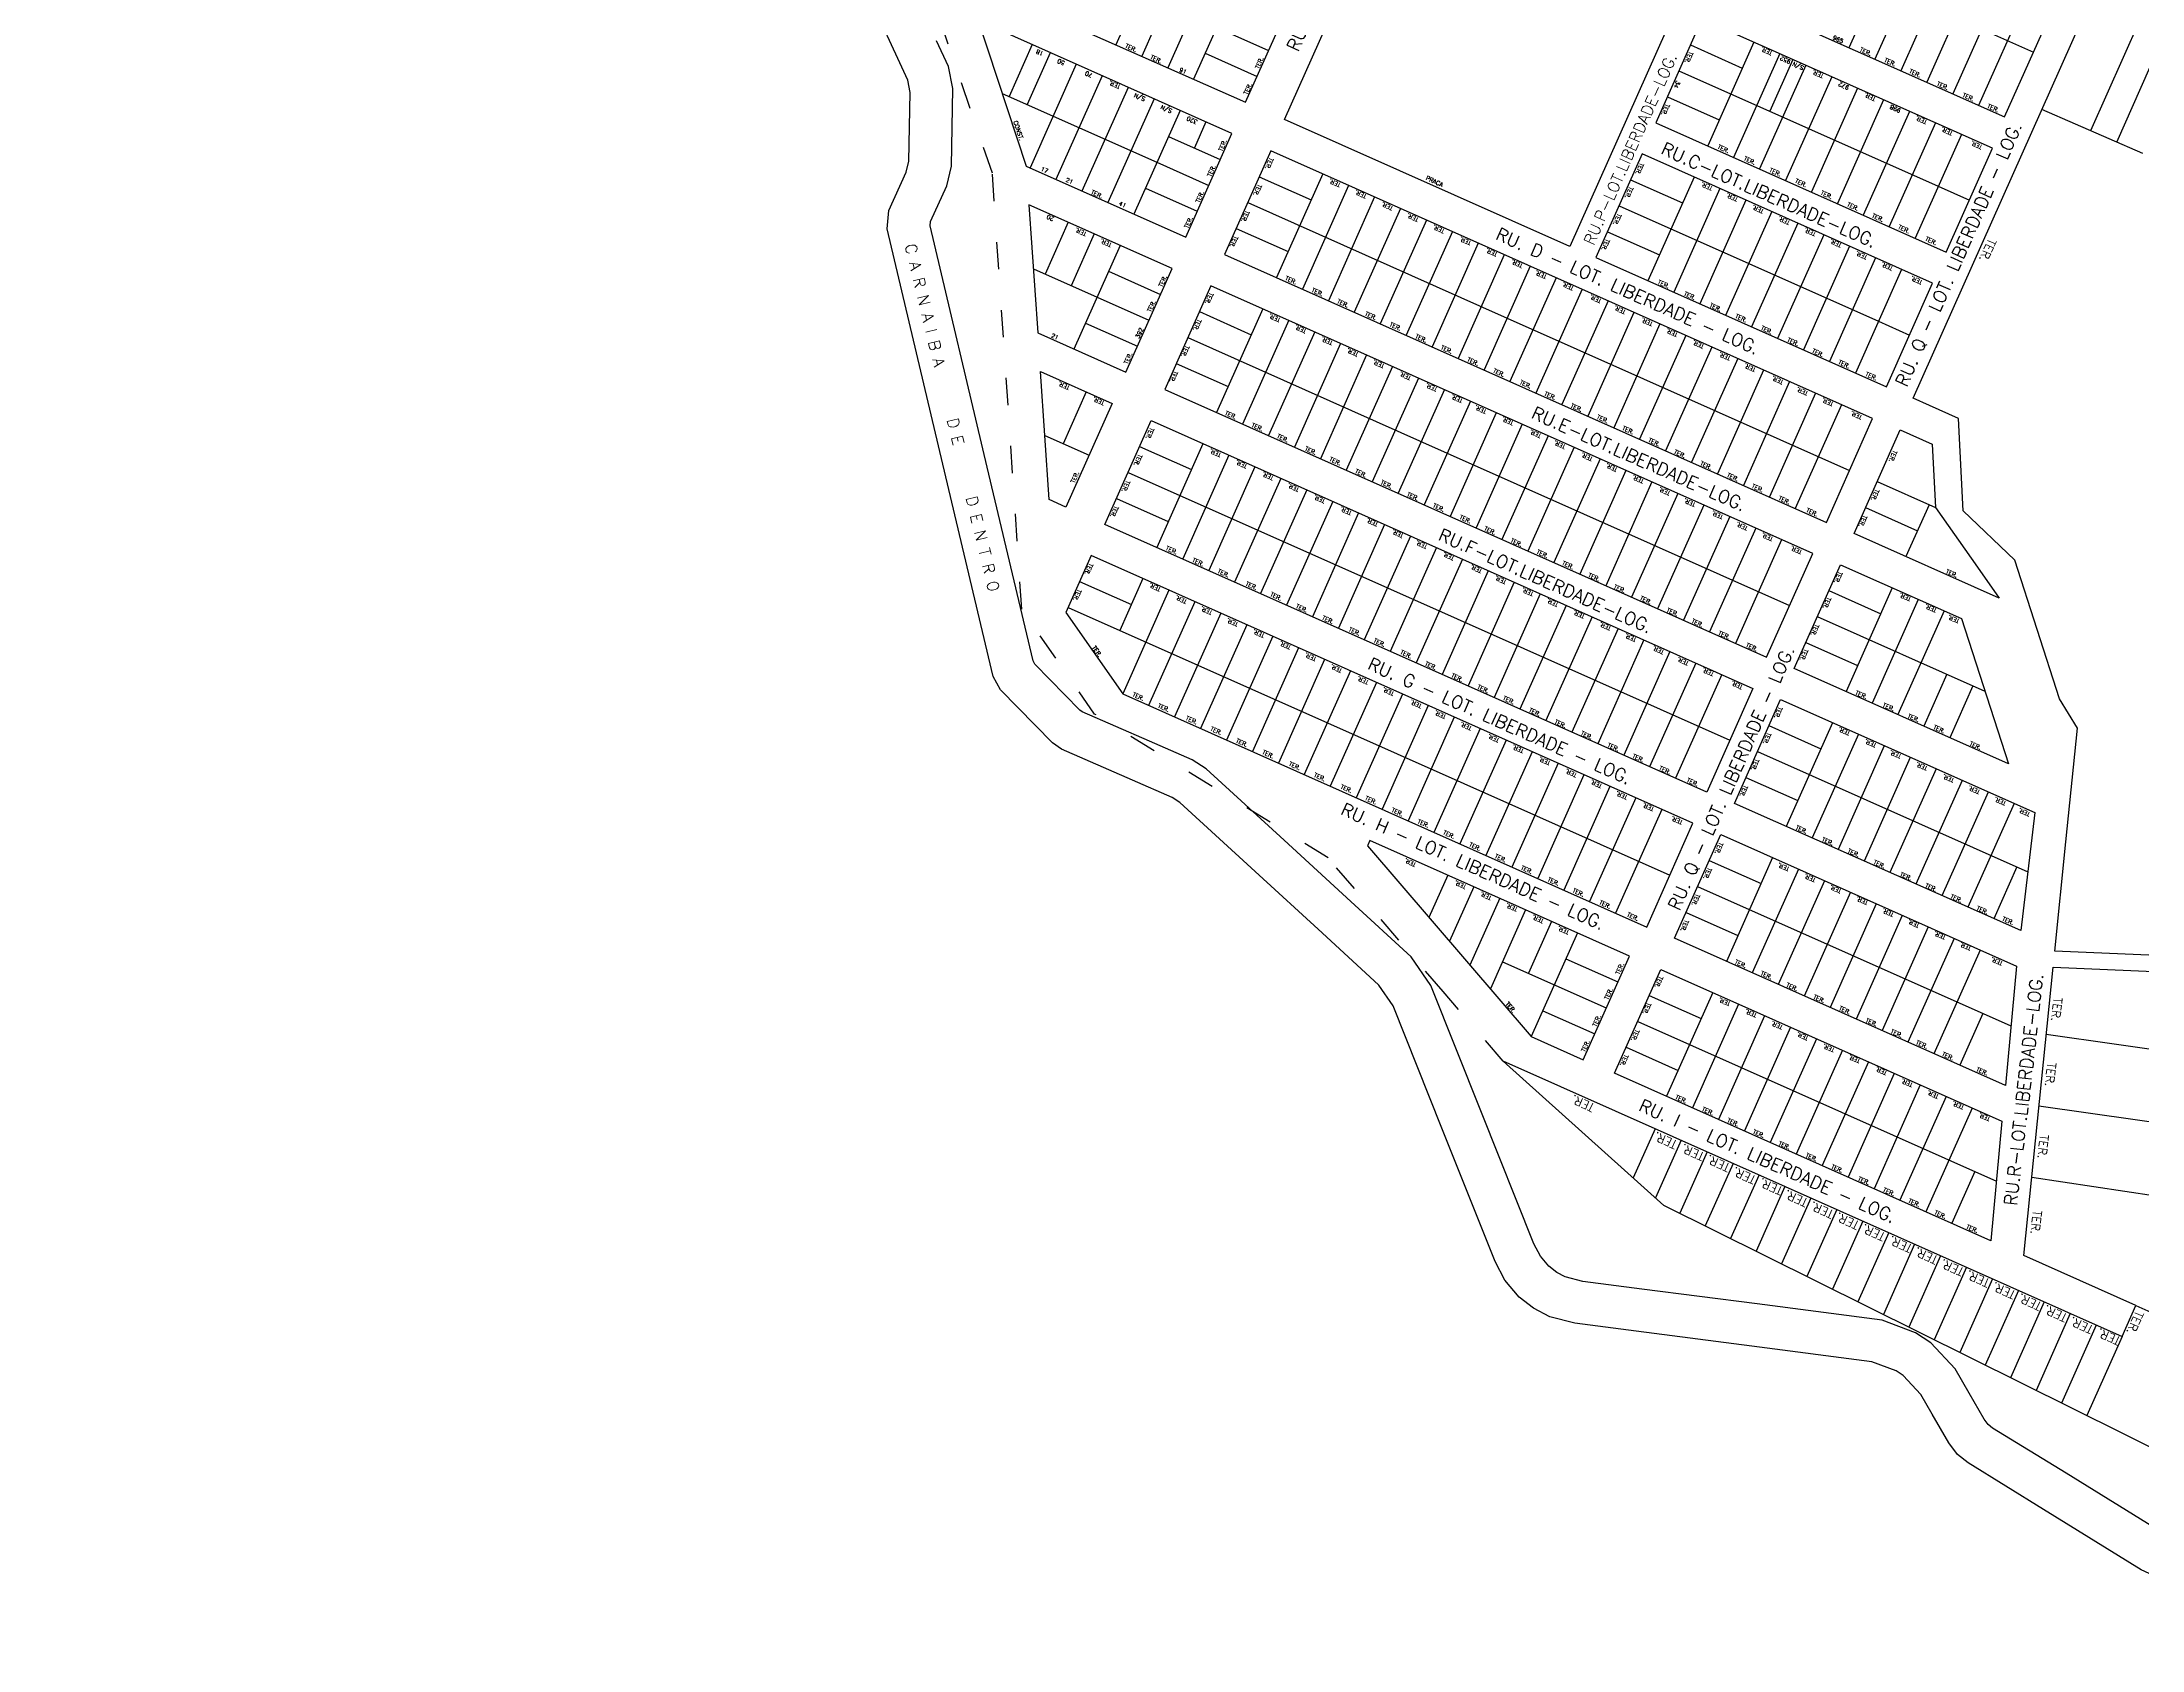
# Model space of a CAD drawing. Extents: x 714896 to 749292, y 8417558 to 8447149.
# Drawn here: x 740977 to 741717, y 8423354 to 8423920 of the extents above; entities that cross this region are included whole.
import ezdxf

# ---------------------------------------------------------------- set-up
doc = ezdxf.new("R2010")
doc.units = 0
doc.header["$MEASUREMENT"] = 0
doc.linetypes.add('ACAD_ISO03W100', pattern=[30, 12, -18])
for name, color, linetype in [('LOTE', 7, 'CONTINUOUS'), ('NUM-PORTA', 7, 'CONTINUOUS'), ('QUADRA', 6, 'CONTINUOUS'), ('REFERENCIA', 7, 'CONTINUOUS'), ('TEXTO', 7, 'CONTINUOUS'), ('TEXTODERUA', 3, 'CONTINUOUS')]:
    doc.layers.add(name, color=color, linetype=linetype)
doc.styles.add('ROMANS', font='ROMANS.SHX', dxfattribs={"height": 1.5})

msp = doc.modelspace()

# ---------------------------------------------------------------- linework, layer by layer
at = {"layer": 'LOTE', "color": 7}
for p, q in [((741467.09, 8424011.01), (741678.57, 8423916.85)), ((741633.93, 8423964.09), (741613.59, 8423918.41)), ((741643.07, 8423960.02), (741622.73, 8423914.35)), ((741371.63, 8423955.98), (741355.36, 8423919.44)), ((741380.77, 8423951.93), (741364.5, 8423915.38)), ((741652.2, 8423955.96), (741631.86, 8423910.28)), ((741661.34, 8423951.89), (741641, 8423906.21)), ((741389.92, 8423947.87), (741373.65, 8423911.33)), ((741399.06, 8423943.82), (741382.79, 8423907.28)), ((741670.47, 8423947.82), (741650.13, 8423902.14)), ((741679.61, 8423943.75), (741659.27, 8423898.08)), ((741390.93, 8423925.57), (741409.2, 8423917.44)), ((741698.72, 8423889.18, 517.5), (741715.99, 8423927.96, 517.5)), ((741707.89, 8423885.18, 517.5), (741725.12, 8423923.89, 517.5)), ((741325.92, 8423919.49), (741317.78, 8423901.22)), ((741332.31, 8423916.65), (741324.18, 8423898.38)), ((741386.87, 8423916.44), (741405.14, 8423908.3)), ((741557.76, 8423919.39), (741576.03, 8423911.25)), ((741580.1, 8423920.39), (741563.83, 8423883.85)), ((741589.24, 8423916.32), (741572.97, 8423879.78)), ((741593.8, 8423914.29), (741585.67, 8423896.02)), ((741341.45, 8423912.58), (741325.18, 8423876.04)), ((741350.58, 8423908.51), (741334.31, 8423871.97)), ((741553.69, 8423910.25), (741645.05, 8423869.58)), ((741598.37, 8423912.25), (741582.1, 8423875.71)), ((741607.51, 8423908.18), (741591.24, 8423871.64)), ((741315.34, 8423902.31), (741369.85, 8423878.04)), ((741359.72, 8423904.44), (741343.45, 8423867.9)), ((741368.85, 8423900.38), (741352.58, 8423863.84)), ((741549.63, 8423901.12), (741567.9, 8423892.98)), ((741616.64, 8423904.12), (741600.37, 8423867.58)), ((741625.78, 8423900.05), (741609.51, 8423863.51)), ((741377.99, 8423896.31), (741361.72, 8423859.77)), ((741387.13, 8423892.24), (741383.06, 8423883.11)), ((741634.91, 8423895.98), (741618.64, 8423859.44)), ((741644.05, 8423891.92), (741627.78, 8423855.37)), ((741717.05, 8423881.19, 517.5), (741681.57, 8423896.67, 517.5)), ((741373.92, 8423887.17), (741392.19, 8423879.04)), ((741653.18, 8423887.85), (741636.91, 8423851.31)), ((741369.85, 8423878.04), (741388.13, 8423869.9)), ((741405.91, 8423872.96), (741424.18, 8423864.82)), ((741428.24, 8423873.96), (741411.97, 8423837.42)), ((741437.38, 8423869.89), (741421.11, 8423833.35)), ((741536.68, 8423871.85), (741554.95, 8423863.72)), ((741559.02, 8423872.85), (741542.75, 8423836.31)), ((741645.05, 8423869.58), (741656.01, 8423864.7)), ((741365.79, 8423868.9), (741384.06, 8423860.77)), ((741401.84, 8423863.82), (741493.19, 8423823.15)), ((741446.51, 8423865.82), (741430.25, 8423829.28)), ((741532.62, 8423862.71), (741623.97, 8423822.04)), ((741568.16, 8423868.78), (741551.89, 8423832.24)), ((741577.29, 8423864.72), (741561.02, 8423828.17)), ((741338.64, 8423856.91), (741330.5, 8423838.64)), ((741397.77, 8423854.69), (741416.04, 8423846.55)), ((741455.65, 8423861.76), (741439.38, 8423825.22)), ((741464.79, 8423857.69), (741448.52, 8423821.15)), ((741586.43, 8423860.65), (741570.16, 8423824.11)), ((741595.56, 8423856.58), (741579.29, 8423820.04)), ((741347.77, 8423852.84), (741339.64, 8423834.57)), ((741356.91, 8423848.77), (741340.64, 8423812.23)), ((741473.92, 8423853.62), (741457.65, 8423817.08)), ((741483.06, 8423849.56), (741466.79, 8423813.01)), ((741528.55, 8423853.58), (741546.82, 8423845.44)), ((741604.7, 8423852.51), (741588.43, 8423815.97)), ((741613.83, 8423848.45), (741597.56, 8423811.91)), ((741326.34, 8423840.49), (741348.78, 8423830.5)), ((741492.19, 8423845.49), (741475.92, 8423808.95)), ((741501.33, 8423841.42), (741485.06, 8423804.88)), ((741622.97, 8423844.38), (741606.7, 8423807.84)), ((741632.1, 8423840.31), (741615.84, 8423803.77)), ((741352.84, 8423839.64), (741371.11, 8423831.5)), ((741510.46, 8423837.35), (741494.19, 8423800.81)), ((741519.6, 8423833.29), (741503.33, 8423796.74)), ((741348.78, 8423830.5), (741367.05, 8423822.37)), ((741384.83, 8423825.42), (741403.1, 8423817.29)), ((741407.16, 8423826.42), (741390.89, 8423789.88)), ((741528.73, 8423829.22), (741512.46, 8423792.68)), ((741537.87, 8423825.15), (741521.6, 8423788.61)), ((741344.71, 8423821.37), (741362.98, 8423813.23)), ((741416.3, 8423822.36), (741400.03, 8423785.81)), ((741425.44, 8423818.29), (741409.17, 8423781.75)), ((741493.19, 8423823.15), (741613.78, 8423769.46)), ((741547, 8423821.08), (741530.74, 8423784.54)), ((741623.97, 8423822.04), (741634.93, 8423817.16)), ((741380.76, 8423816.29), (741472.11, 8423775.61)), ((741434.57, 8423814.22), (741418.3, 8423777.68)), ((741443.71, 8423810.15), (741427.44, 8423773.61)), ((741556.14, 8423817.02), (741539.87, 8423780.47)), ((741565.28, 8423812.95), (741549.01, 8423776.41)), ((741376.69, 8423807.15), (741394.96, 8423799.02)), ((741452.84, 8423806.09), (741436.57, 8423769.54)), ((741574.41, 8423808.88), (741558.14, 8423772.34)), ((741583.55, 8423804.81), (741567.28, 8423768.27)), ((741344.97, 8423797.17), (741336.83, 8423778.9)), ((741461.98, 8423802.02), (741445.71, 8423765.48)), ((741471.11, 8423797.95), (741454.84, 8423761.41)), ((741592.68, 8423800.75), (741576.41, 8423764.21)), ((741601.82, 8423796.68), (741585.55, 8423760.14)), ((741480.25, 8423793.88), (741463.98, 8423757.34)), ((741489.38, 8423789.82), (741473.11, 8423753.28)), ((741610.95, 8423792.61), (741594.68, 8423756.07)), ((741330.41, 8423781.76), (741345.97, 8423774.83)), ((741498.52, 8423785.75), (741482.25, 8423749.21)), ((741507.65, 8423781.68), (741491.38, 8423745.14)), ((741363.75, 8423777.89), (741382.02, 8423769.75)), ((741386.09, 8423778.89), (741369.82, 8423742.35)), ((741395.22, 8423774.82), (741378.95, 8423738.28)), ((741472.11, 8423775.61), (741592.7, 8423721.92)), ((741516.79, 8423777.62), (741500.52, 8423741.07)), ((741525.93, 8423773.55), (741509.66, 8423737.01)), ((741359.68, 8423768.75), (741451.03, 8423728.08)), ((741404.36, 8423770.75), (741388.09, 8423734.21)), ((741413.49, 8423766.69), (741397.22, 8423730.14)), ((741535.06, 8423769.48), (741518.79, 8423732.94)), ((741355.61, 8423759.62), (741373.88, 8423751.48)), ((741422.63, 8423762.62), (741406.36, 8423726.08)), ((741431.76, 8423758.55), (741415.49, 8423722.01)), ((741544.2, 8423765.41), (741527.93, 8423728.87)), ((741553.33, 8423761.35), (741537.06, 8423724.8)), ((741623.52, 8423765.52), (741644.06, 8423756.38)), ((741440.9, 8423754.48), (741424.63, 8423717.94)), ((741562.47, 8423757.28), (741546.2, 8423720.74)), ((741571.6, 8423753.21), (741555.33, 8423716.67)), ((741619.45, 8423756.39), (741637.72, 8423748.25)), ((741641.79, 8423757.39), (741633.66, 8423739.12)), ((741450.03, 8423750.42), (741433.76, 8423713.87)), ((741459.17, 8423746.35), (741442.9, 8423709.81)), ((741580.74, 8423749.14), (741564.47, 8423712.6)), ((741589.87, 8423745.08), (741573.6, 8423708.53)), ((741468.3, 8423742.28), (741452.03, 8423705.74)), ((741477.44, 8423738.21), (741461.17, 8423701.67)), ((741342.61, 8423730.38), (741360.88, 8423722.24)), ((741364.95, 8423731.38), (741356.82, 8423713.11)), ((741486.58, 8423734.15), (741470.31, 8423697.6)), ((741495.71, 8423730.08), (741479.44, 8423693.54)), ((741374.09, 8423727.31), (741357.82, 8423690.77)), ((741383.22, 8423723.24), (741366.95, 8423686.7)), ((741451.03, 8423728.08), (741571.62, 8423674.39)), ((741504.85, 8423726.01), (741488.58, 8423689.47)), ((741513.98, 8423721.94), (741497.71, 8423685.4)), ((741606.51, 8423727.12), (741624.78, 8423718.99)), ((741628.85, 8423728.12), (741612.58, 8423691.58)), ((741637.98, 8423724.05), (741621.71, 8423687.51)), ((741338.55, 8423721.24), (741429.9, 8423680.57)), ((741392.36, 8423719.17), (741376.09, 8423682.63)), ((741401.49, 8423715.11), (741385.22, 8423678.56)), ((741523.12, 8423717.88), (741506.85, 8423681.34)), ((741602.44, 8423717.99), (741661.47, 8423691.7)), ((741647.12, 8423719.99), (741630.85, 8423683.44)), ((741410.63, 8423711.04), (741394.36, 8423674.5)), ((741419.76, 8423706.97), (741403.49, 8423670.43)), ((741532.25, 8423713.81), (741515.98, 8423677.27)), ((741541.39, 8423709.74), (741525.12, 8423673.2)), ((741598.37, 8423708.85), (741616.64, 8423700.72)), ((741428.9, 8423702.9), (741412.63, 8423666.36)), ((741550.52, 8423705.68), (741534.25, 8423669.13)), ((741559.66, 8423701.61), (741543.39, 8423665.07)), ((741438.03, 8423698.84), (741421.77, 8423662.3)), ((741447.17, 8423694.77), (741430.9, 8423658.23)), ((741568.79, 8423697.54), (741552.52, 8423661)), ((741648.12, 8423697.65), (741639.98, 8423679.38)), ((741657.25, 8423693.58), (741649.12, 8423675.31)), ((741456.31, 8423690.7), (741440.04, 8423654.16)), ((741465.44, 8423686.63), (741449.17, 8423650.09)), ((741429.9, 8423680.57), (741550.49, 8423626.88)), ((741474.58, 8423682.57), (741458.31, 8423646.03)), ((741483.71, 8423678.5), (741467.44, 8423641.96)), ((741585.43, 8423679.58), (741603.7, 8423671.45)), ((741607.77, 8423680.59), (741591.5, 8423644.04)), ((741492.85, 8423674.43), (741476.58, 8423637.89)), ((741501.98, 8423670.37), (741485.71, 8423633.82)), ((741581.36, 8423670.45), (741676.57, 8423628.06)), ((741616.9, 8423676.52), (741600.63, 8423639.98)), ((741626.04, 8423672.45), (741609.77, 8423635.91)), ((741511.12, 8423666.3), (741494.85, 8423629.76)), ((741520.25, 8423662.23), (741503.98, 8423625.69)), ((741635.17, 8423668.38), (741618.9, 8423631.84)), ((741644.31, 8423664.32), (741628.04, 8423627.77)), ((741529.39, 8423658.16), (741513.12, 8423621.62)), ((741577.29, 8423661.31), (741595.57, 8423653.18)), ((741653.44, 8423660.25), (741637.18, 8423623.71)), ((741662.58, 8423656.18), (741646.31, 8423619.64)), ((741538.52, 8423654.1), (741522.26, 8423617.55)), ((741547.66, 8423650.03), (741531.39, 8423613.49)), ((741671.72, 8423652.11), (741655.45, 8423615.57)), ((741586.69, 8423633.05), (741570.42, 8423596.51)), ((741472.3, 8423626.87), (741465.68, 8423611.99)), ((741564.35, 8423632.05), (741582.62, 8423623.91)), ((741595.82, 8423628.98), (741579.55, 8423592.44)), ((741672.72, 8423629.78), (741664.58, 8423611.5)), ((741481.44, 8423622.8), (741472.89, 8423603.59)), ((741490.58, 8423618.74), (741480.09, 8423595.19)), ((741560.28, 8423622.91), (741670.64, 8423573.78)), ((741604.96, 8423624.91), (741588.69, 8423588.37)), ((741614.09, 8423620.85), (741597.82, 8423584.31)), ((741499.71, 8423614.67), (741487.3, 8423586.79)), ((741508.85, 8423610.6), (741500.71, 8423592.33)), ((741556.22, 8423613.78), (741574.49, 8423605.64)), ((741623.23, 8423616.78), (741606.96, 8423580.24)), ((741632.37, 8423612.71), (741616.1, 8423576.17)), ((741517.98, 8423606.54), (741501.71, 8423569.99)), ((741641.5, 8423608.65), (741625.23, 8423572.1)), ((741650.64, 8423604.58), (741634.37, 8423568.04)), ((741491.58, 8423596.4), (741528.12, 8423580.13)), ((741513.91, 8423597.4), (741532.19, 8423589.26)), ((741659.77, 8423600.51), (741643.5, 8423563.97)), ((741543.27, 8423584.51), (741561.54, 8423576.38)), ((741565.61, 8423585.51), (741549.34, 8423548.97)), ((741574.74, 8423581.45), (741558.47, 8423544.9)), ((741505.78, 8423579.13), (741524.05, 8423570.99)), ((741539.2, 8423575.38), (741665.54, 8423519.13)), ((741583.88, 8423577.38), (741567.61, 8423540.84)), ((741660.77, 8423578.17), (741652.64, 8423559.9)), ((741535.14, 8423566.24), (741553.41, 8423558.11)), ((741593.02, 8423573.31), (741576.75, 8423536.77)), ((741602.15, 8423569.24), (741585.88, 8423532.7)), ((741683.1, 8423570.88, 517.5), (741792.99, 8423555.1, 517.5)), ((741611.29, 8423565.18), (741595.02, 8423528.63)), ((741620.42, 8423561.11), (741604.15, 8423524.57)), ((741629.56, 8423557.04), (741613.29, 8423520.5)), ((741638.69, 8423552.97), (741622.42, 8423516.43)), ((741647.83, 8423548.91), (741631.56, 8423512.37)), ((741656.96, 8423544.84), (741640.69, 8423508.3)), ((741680.52, 8423545.64, 517.5), (741784.62, 8423530.79, 517.5)), ((741545.37, 8423537.54, 517.5), (741537.64, 8423520.2, 517.5)), ((741554.5, 8423533.48, 517.5), (741545.46, 8423513.18, 517.5)), ((741563.64, 8423529.41, 517.5), (741554, 8423507.76, 517.5)), ((741572.77, 8423525.34, 517.5), (741562.96, 8423503.31, 517.5)), ((741657.96, 8423522.5), (741649.83, 8423504.23)), ((741581.91, 8423521.27, 517.5), (741571.92, 8423498.85, 517.5)), ((741591.04, 8423517.21, 517.5), (741580.89, 8423494.39, 517.5)), ((741677.95, 8423520.45, 517.5), (741774.96, 8423506, 517.5)), ((741600.18, 8423513.14, 517.5), (741589.85, 8423489.94, 517.5)), ((741609.31, 8423509.07, 517.5), (741598.81, 8423485.48, 517.5)), ((741618.45, 8423505, 517.5), (741607.77, 8423481.03, 517.5)), ((741627.58, 8423500.94, 517.5), (741616.74, 8423476.57, 517.5)), ((741636.72, 8423496.87, 517.5), (741625.7, 8423472.12, 517.5)), ((741645.86, 8423492.8, 517.5), (741634.66, 8423467.66, 517.5)), ((741654.99, 8423488.74, 517.5), (741643.62, 8423463.2, 517.5)), ((741664.13, 8423484.67, 517.5), (741652.59, 8423458.75, 517.5)), ((741673.26, 8423480.6, 517.5), (741661.55, 8423454.29, 517.5)), ((741682.4, 8423476.53, 517.5), (741670.51, 8423449.84, 517.5)), ((741691.53, 8423472.47, 517.5), (741679.47, 8423445.38, 517.5)), ((741714.68, 8423475.29, 517.5), (741755.74, 8423457.01, 517.5)), ((741700.67, 8423468.4, 517.5), (741688.44, 8423440.92, 517.5)), ((741709.8, 8423464.33, 517.5), (741697.4, 8423436.47, 517.5))]:
    msp.add_line(p, q, dxfattribs=at)
at = {"layer": 'LOTE', "color": 7, "linetype": 'ACAD_ISO03W100', "ltscale": 0.8, "elevation": 517.5}
msp.add_lwpolyline([(741491.8, 8423561.39), (741470.72, 8423585.84), (741430.16, 8423632.98), (741347.93, 8423683.63), (741322.26, 8423720.63), (741311.9, 8423874.22), (741290.32, 8423937.43), (741246.1, 8424011.65), (740989.61, 8424125.38), (740981.61, 8424127.92), (740978.56, 8424128.39), (740972.92, 8424128.62), (740965.95, 8424127.74), (740961.52, 8424126.47), (740841.76, 8424084.07), (740745.02, 8424049.82), (740628.04, 8424128.08), (740566.54, 8424169.23)], dxfattribs=at)
at = {"layer": 'QUADRA', "color": 6}
for points in [[(741668.41, 8423894.01), (741688.74, 8423939.69), (741477.26, 8424033.85), (741456.92, 8423988.17), (741668.41, 8423894.01)], [(741401.07, 8423899.17), (741417.34, 8423935.71), (741265.31, 8424003.13), (741300.51, 8423943.76), (741401.07, 8423899.17)], [(741515.27, 8423848.35), (741414.78, 8423893.09), (741452.2, 8423977.13), (741552.69, 8423932.39), (741515.27, 8423848.35)], [(741561.83, 8423928.52), (741545.56, 8423891.98), (741647.88, 8423846.43), (741664.15, 8423882.97), (741561.83, 8423928.52)], [(741396.26, 8423888.17), (741306.87, 8423927.97), (741323.81, 8423876.65), (741379.99, 8423851.63), (741396.26, 8423888.17)], [(741605.65, 8423751.19), (741621.92, 8423787.73), (741409.97, 8423882.09), (741393.7, 8423845.55), (741605.65, 8423751.19)], [(741643.07, 8423835.43), (741540.75, 8423880.99), (741524.48, 8423844.44), (741626.8, 8423798.89), (741643.07, 8423835.43)], [(741375.18, 8423840.64), (741324.8, 8423863.07), (741327.88, 8423817.91), (741358.91, 8423804.1), (741375.18, 8423840.64)], [(741372.62, 8423798.02), (741584.57, 8423703.65), (741600.84, 8423740.2), (741388.89, 8423834.56), (741372.62, 8423798.02)], [(741337.83, 8423756.56), (741331.95, 8423759.18), (741328.87, 8423804.34), (741354.1, 8423793.1), (741337.83, 8423756.56)], [(741563.49, 8423656.12), (741351.54, 8423750.48), (741367.81, 8423787.02), (741579.76, 8423692.66), (741563.49, 8423656.12)], [(741615.39, 8423747.25), (741631.65, 8423783.79), (741642.91, 8423778.78), (741644.06, 8423756.38), (741658.89, 8423735.39), (741666.51, 8423724.49), (741615.39, 8423747.25)], [(741558.62, 8423645.15), (741346.68, 8423739.51), (741337.73, 8423719.41), (741357.82, 8423690.77), (741542.35, 8423608.61), (741558.62, 8423645.15)], [(741594.31, 8423699.71), (741610.58, 8423736.26), (741653.21, 8423717.28), (741669.73, 8423666.13), (741594.31, 8423699.71)], [(741573.23, 8423652.18), (741589.5, 8423688.72), (741679.03, 8423649.02), (741674.15, 8423607.43), (741573.23, 8423652.18)], [(741668.73, 8423552.74), (741552.15, 8423604.64), (741568.42, 8423641.18), (741672.56, 8423594.82), (741668.73, 8423552.74)], [(741536.25, 8423598.4), (741444.9, 8423639.07), (741444.06, 8423637.19), (741501.71, 8423569.99), (741519.98, 8423561.86), (741536.25, 8423598.4)], [(741531.07, 8423557.11), (741547.34, 8423593.65), (741667.48, 8423540.16), (741663.6, 8423498.1), (741531.07, 8423557.11)]]:
    msp.add_lwpolyline(points, close=True, dxfattribs=at)
at = {"layer": 'QUADRA', "color": 6, "elevation": 517.5}
msp.add_lwpolyline([(741798.99, 8423595.34), (741686.09, 8423600.11), (741690.03, 8423638.63), (741694.12, 8423678.67), (741687.78, 8423689.04), (741671.99, 8423737.92), (741653.86, 8423755.19), (741652.18, 8423787.79), (741641.94, 8423792.35), (741636.25, 8423794.88), (741698.89, 8423935.57), (741834.75, 8423875.08)], dxfattribs=at)
msp.add_lwpolyline([(741491.74, 8423561.42), (741709.8, 8423464.33), (741714.68, 8423475.29), (741675.13, 8423492.91), (741685.52, 8423594.5), (741803.02, 8423589.4), (741792.99, 8423555.1), (741787.38, 8423535.98), (741774.96, 8423506), (741759.68, 8423463.95), (741755.74, 8423457.01), (741741.74, 8423432.35), (741728.48, 8423421.02), (741548.38, 8423510.56), (741491.8, 8423561.39)], close=True, dxfattribs=at)
at = {"layer": 'REFERENCIA', "color": 120, "elevation": 517.5}
for points in [[(741778.07, 8423353.9), (741716.55, 8423382.18), (741682.16, 8423403.39), (741655.55, 8423419.81), (741651.78, 8423422.83), (741648.72, 8423426.86), (741642.92, 8423436.95), (741638.91, 8423443.93), (741632.68, 8423450.59), (741630.17, 8423452.26), (741621.63, 8423455.47), (741579.4, 8423460.93), (741538.66, 8423466.2), (741517, 8423469), (741508.24, 8423471.32), (741502.53, 8423474.29), (741497.48, 8423478.24), (741492.43, 8423484.2), (741488.98, 8423490.75), (741470.25, 8423537.69), (741453.04, 8423580.86), (741447.99, 8423588.18), (741428.03, 8423606.52), (741404.5, 8423628.13), (741377.98, 8423652.5), (741375.2, 8423654.3), (741361.22, 8423660.39), (741336.2, 8423671.27), (741333.03, 8423673.46), (741314.73, 8423692.23), (741312.16, 8423696.91), (741295.52, 8423767.17), (741274.82, 8423854.62), (741275.45, 8423861.07), (741281.59, 8423874.55), (741282.49, 8423878.49), (741282.99, 8423902.63), (741282.08, 8423907.01), (741278.62, 8423914.55), (741271.25, 8423930.59)], [(741723.65, 8423395.42), (741690.04, 8423416.16), (741664.2, 8423432.1), (741662.6, 8423433.38), (741661.25, 8423435.17), (741655.92, 8423444.43), (741651.05, 8423452.91), (741642.46, 8423462.1), (741637.07, 8423465.7), (741625.27, 8423470.12), (741581.32, 8423475.81), (741540.59, 8423481.08), (741519.89, 8423483.75), (741513.69, 8423485.39), (741510.69, 8423486.95), (741507.93, 8423489.11), (741504.93, 8423492.65), (741502.62, 8423497.04), (741484.19, 8423543.25), (741466.34, 8423587.98), (741459.38, 8423598.08), (741438.18, 8423617.56), (741414.65, 8423639.18), (741387.2, 8423664.39), (741382.33, 8423667.56), (741367.2, 8423674.14), (741343.52, 8423684.44), (741342.75, 8423684.98), (741326.89, 8423701.24), (741326.29, 8423702.35), (741310.12, 8423770.63), (741289.99, 8423855.65), (741290.14, 8423857.13), (741295.88, 8423869.72), (741297.46, 8423876.65), (741298.03, 8423904.02), (741296.42, 8423911.73), (741292.25, 8423920.82)]]:
    msp.add_lwpolyline(points, dxfattribs=at)

# ---------------------------------------------------------------- texts
at = {"layer": 'NUM-PORTA', "style": 'ROMANS'}
for s, rotation, p in [('965', 335.64301, (741607.71, 8423921.44)), ('18', 156.66818, (741330.08, 8423916.86)), ('50', 156.66818, (741337.56, 8423913.52)), ('952', 155.64301, (741593.26, 8423913.99)), ('70', 156.66818, (741347.31, 8423909.18)), ('91', 335.64301, (741377.56, 8423910.09)), ('34', 245.64301, (741552.86, 8423906.95)), ('S/N', 155.64301, (741597.87, 8423911.84)), ('972', 155.64301, (741613.79, 8423904.85)), ('S/N', 156.66818, (741365.98, 8423900.87)), ('S/N', 156.66818, (741375.4, 8423896.68)), ('320', 156.66818, (741384.3, 8423892.77)), ('998', 155.64301, (741631.96, 8423896.76)), ('17', 336.66818, (741328.76, 8423875.16)), ('21', 336.66818, (741337.56, 8423871.31)), ('41', 336.66818, (741356.26, 8423862.99)), ('20', 155.64301, (741333.8, 8423858.59)), ('21', 335.64301, (741332.45, 8423816.49)), ('392', 65.64301, (741363.58, 8423815.81))]:
    msp.add_text(s, height=1.5, rotation=rotation, dxfattribs=at).set_placement(p)
at = {"layer": 'TEXTO', "style": 'ROMANS'}
for s, height, rotation, p in [('TER.', 1.5, 335.64301, (741358.52, 8423918.55)), ('TER.', 1.5, 335.64301, (741367.36, 8423914.54)), ('TER.', 1.5, 66.01002, (741405.75, 8423910.82)), ('TER.', 1.5, 245.64301, (741557.4, 8423917.2)), ('TER.', 1.5, 155.64301, (741586.8, 8423917.06)), ('TER.', 1.5, 335.64301, (741617.23, 8423917.22)), ('TER.', 1.5, 335.64301, (741625.89, 8423913.51)), ('TER.', 1.5, 156.66818, (741357.15, 8423905.25)), ('TER.', 1.5, 155.64301, (741604.83, 8423908.97)), ('TER.', 1.5, 335.64301, (741634.64, 8423909.62)), ('TER.', 1.5, 335.64301, (741644.38, 8423905.21)), ('TER.', 1.5, 65.64301, (741401.73, 8423901.7)), ('TER.', 1.5, 155.64301, (741623.2, 8423900.94)), ('TER.', 1.5, 335.64301, (741653.42, 8423901.22)), ('CONST.', 1.5, 288.13183, (741319.3, 8423892.37)), ('TER.', 1.5, 245.64301, (741549.13, 8423898.8)), ('TER.', 1.5, 155.64301, (741641.26, 8423892.77)), ('TER.', 1.5, 335.64301, (741662.17, 8423897.32)), ('TER.', 1.5, 66.66818, (741392.86, 8423881.77)), ('TER.', 1.5, 335.64301, (741567.18, 8423882.96)), ('TER.', 1.5, 155.64301, (741650.31, 8423888.82)), ('TER.', 1.5, 155.64301, (741660.71, 8423883.94)), ('TER.', 1.5, 245.64301, (741409.62, 8423879.8)), ('TER.', 1.5, 245.64301, (741540.06, 8423877.95)), ('TER.', 1.5, 335.64301, (741576.4, 8423878.86)), ('TER.', 1.5, 66.66818, (741388.94, 8423872.78)), ('TER.', 1.5, 245.64301, (741405.45, 8423870.44)), ('TER.', 1.5, 155.64301, (741434.7, 8423870.56)), ('PRACA', 1.5, 335.64301, (741464.41, 8423871.97)), ('TER.', 1.5, 155.64301, (741565.72, 8423869.42)), ('TER.', 1.5, 335.64301, (741585.43, 8423874.77)), ('TER.', 1.5, 335.64301, (741594.46, 8423870.96)), ('TER.', 1.5, 336.66818, (741346.49, 8423866.94)), ('TER.', 1.5, 66.66818, (741384.84, 8423863.61)), ('TER.', 1.5, 155.64301, (741443.87, 8423866.63)), ('TER.', 1.5, 155.64301, (741453.17, 8423862.42)), ('TER.', 1.5, 245.64301, (741536.32, 8423869.57)), ('TER.', 1.5, 155.64301, (741574.64, 8423865.54)), ('TER.', 1.5, 155.64301, (741583.74, 8423861.34)), ('TER.', 1.5, 335.64301, (741603.49, 8423866.77)), ('TER.', 1.5, 335.64301, (741612.76, 8423862.64)), ('TER.', 1.5, 155.64301, (741345.26, 8423853.37)), ('TER.', 1.5, 65.64301, (741380.83, 8423854.61)), ('TER.', 1.5, 245.64301, (741401.17, 8423861.19)), ('TER.', 1.5, 155.64301, (741462.17, 8423858.4)), ('TER.', 1.5, 155.64301, (741471.34, 8423854.33)), ('TER.', 1.5, 245.64301, (741532.12, 8423860.09)), ('TER.', 1.5, 155.64301, (741592.95, 8423857.32)), ('TER.', 1.5, 155.64301, (741602.12, 8423853.31)), ('TER.', 1.5, 335.64301, (741621.51, 8423858.73)), ('TER.', 1.5, 335.64301, (741630.73, 8423854.73)), ('C A R N A I B A     D E      D E N T R O ', 4, 283.60144, (741281.02, 8423848.81, 517.5)), ('TER.', 1.5, 155.64301, (741354.13, 8423849.44)), ('TER.', 1.5, 245.64301, (741397.1, 8423852.23)), ('TER.', 1.5, 155.64301, (741480.7, 8423850.13)), ('TER.', 1.5, 155.64301, (741489.94, 8423846.13)), ('TER.', 1.5, 245.64301, (741528.04, 8423851.17)), ('TER.', 1.5, 155.64301, (741611.16, 8423849.36)), ('TER.', 1.5, 335.64301, (741640.32, 8423850.55)), ('TER.', 3, 245.64301, (741662.84, 8423851.47, 517.5)), ('TER.', 1.5, 155.64301, (741498.9, 8423842.12)), ('TER.', 1.5, 155.64301, (741507.29, 8423838.29)), ('TER.', 1.5, 155.64301, (741620.18, 8423845.13)), ('TER.', 1.5, 155.64301, (741629.23, 8423841.19)), ('TER.', 1.5, 65.64301, (741371.76, 8423833.91)), ('TER.', 1.5, 335.64301, (741414.86, 8423836.71)), ('TER.', 1.5, 335.64301, (741424.21, 8423832.48)), ('TER.', 1.5, 155.64301, (741516.8, 8423834.22)), ('TER.', 1.5, 335.64301, (741546.1, 8423835.32)), ('TER.', 1.5, 335.64301, (741555.32, 8423831.23)), ('TER.', 1.5, 155.64301, (741639.63, 8423836.31)), ('TER.', 1.5, 65.64301, (741367.78, 8423825.11)), ('TER.', 1.5, 245.64301, (741388.42, 8423832.28)), ('TER.', 1.5, 335.64301, (741433.14, 8423828.55)), ('TER.', 1.5, 335.64301, (741442.98, 8423824.17)), ('TER.', 1.5, 155.64301, (741526.57, 8423829.74)), ('TER.', 1.5, 155.64301, (741535.12, 8423825.87)), ('TER.', 1.5, 335.64301, (741564.35, 8423827.14)), ('TER.', 1.5, 245.64301, (741384.25, 8423822.92)), ('TER.', 1.5, 155.64301, (741413.51, 8423823.04)), ('TER.', 1.5, 155.64301, (741422.67, 8423819.11)), ('TER.', 1.5, 335.64301, (741451.65, 8423820.42)), ('TER.', 1.5, 335.64301, (741460.67, 8423816.22)), ('TER.', 1.5, 155.64301, (741544.69, 8423821.6)), ('TER.', 1.5, 155.64301, (741553.42, 8423817.84)), ('TER.', 1.5, 335.64301, (741573.38, 8423823.32)), ('TER.', 1.5, 335.64301, (741582.41, 8423819.14)), ('TER.', 1.5, 65.64301, (741359.57, 8423806.76)), ('TER.', 1.5, 245.64301, (741379.97, 8423813.66)), ('TER.', 1.5, 155.64301, (741431.97, 8423814.9)), ('TER.', 1.5, 155.64301, (741440.97, 8423810.88)), ('TER.', 1.5, 335.64301, (741469.7, 8423812.29)), ('TER.', 1.5, 155.64301, (741562.72, 8423813.71)), ('TER.', 1.5, 155.64301, (741572.02, 8423809.5)), ('TER.', 1.5, 335.64301, (741591.68, 8423815.01)), ('TER.', 1.5, 335.64301, (741600.43, 8423811.1)), ('TER.', 1.5, 245.64301, (741375.9, 8423804.71)), ('TER.', 1.5, 155.64301, (741450.14, 8423806.81)), ('TER.', 1.5, 155.64301, (741459.51, 8423802.61)), ('TER.', 1.5, 335.64301, (741478.96, 8423808.05)), ('TER.', 1.5, 335.64301, (741488.08, 8423804.12)), ('TER.', 1.5, 155.64301, (741580.91, 8423805.5)), ('TER.', 1.5, 155.64301, (741590.66, 8423801.13)), ('TER.', 1.5, 335.64301, (741609.65, 8423807.1)), ('TER.', 1.5, 335.64301, (741619.24, 8423802.92)), ('TER.', 1.5, 155.64301, (741339.28, 8423799.17)), ('TER.', 1.5, 155.64301, (741351.56, 8423793.74)), ('TER.', 1.5, 155.64301, (741468.74, 8423798.6)), ('TER.', 1.5, 155.64301, (741477.7, 8423794.6)), ('TER.', 1.5, 335.64301, (741497.47, 8423800.01)), ('TER.', 1.5, 335.64301, (741506.14, 8423795.99)), ('TER.', 1.5, 155.64301, (741599.35, 8423797.2)), ('TER.', 1.5, 335.64301, (741393.66, 8423789.19)), ('TER.', 1.5, 155.64301, (741486.09, 8423790.77)), ('TER.', 1.5, 155.64301, (741495.6, 8423786.7)), ('TER.', 1.5, 335.64301, (741515.43, 8423791.79)), ('TER.', 1.5, 335.64301, (741524.6, 8423787.79)), ('TER.', 1.5, 155.64301, (741608.24, 8423793.4)), ('TER.', 1.5, 155.64301, (741618.41, 8423788.78)), ('TER.', 1.5, 245.64301, (741367.57, 8423784.69)), ('TER.', 1.5, 335.64301, (741403.01, 8423784.96)), ('TER.', 1.5, 335.64301, (741411.95, 8423781.03)), ('TER.', 1.5, 155.64301, (741505.37, 8423782.22)), ('TER.', 1.5, 335.64301, (741533.61, 8423783.86)), ('TER.', 1.5, 335.64301, (741542.78, 8423779.6)), ('TER.', 1.5, 245.64301, (741363.4, 8423775.33)), ('TER.', 1.5, 155.64301, (741392.65, 8423775.46)), ('TER.', 1.5, 155.64301, (741401.82, 8423771.52)), ('TER.', 1.5, 335.64301, (741421.78, 8423776.65)), ('TER.', 1.5, 335.64301, (741430.45, 8423772.9)), ('TER.', 1.5, 155.64301, (741513.93, 8423778.35)), ('TER.', 1.5, 155.64301, (741523.5, 8423774.08)), ('TER.', 1.5, 335.64301, (741551.79, 8423775.51)), ('TER.', 1.5, 246.5595, (741629.26, 8423776.68)), ('TER.', 1.5, 65.64301, (741340.8, 8423764.84)), ('TER.', 1.5, 155.64301, (741411.12, 8423767.32)), ('TER.', 1.5, 335.64301, (741439.48, 8423768.7)), ('TER.', 1.5, 335.64301, (741448.51, 8423764.77)), ('TER.', 1.5, 155.64301, (741532.22, 8423770.32)), ('TER.', 1.5, 155.64301, (741541.52, 8423766.18)), ('TER.', 1.5, 335.64301, (741561.02, 8423771.46)), ('TER.', 1.5, 335.64301, (741570.44, 8423767.29)), ('TER.', 1.5, 245.64301, (741359.12, 8423766.08)), ('TER.', 1.5, 155.64301, (741420.12, 8423763.29)), ('TER.', 1.5, 155.64301, (741429.29, 8423759.22)), ('TER.', 1.5, 335.64301, (741457.77, 8423760.53)), ('TER.', 1.5, 155.64301, (741550.82, 8423761.98)), ('TER.', 1.5, 155.64301, (741559.71, 8423757.98)), ('TER.', 1.5, 335.64301, (741579.2, 8423763.45)), ('TER.', 1.5, 335.64301, (741588.61, 8423759.19)), ('TER.', 1.5, 246.5595, (741622.94, 8423763.05)), ('TER.', 1.5, 245.64301, (741355.05, 8423757.12)), ('TER.', 1.5, 155.64301, (741438.65, 8423755.02)), ('TER.', 1.5, 155.64301, (741447.89, 8423751.02)), ('TER.', 1.5, 335.64301, (741466.88, 8423756.6)), ('TER.', 1.5, 335.64301, (741476.27, 8423752.49)), ('TER.', 1.5, 155.64301, (741569.46, 8423753.61)), ('TER.', 1.5, 155.64301, (741578.15, 8423749.67)), ('TER.', 1.5, 335.64301, (741598.36, 8423754.94)), ('TER.', 1.5, 246.5595, (741618.67, 8423753.81)), ('TER.', 1.5, 155.64301, (741456.85, 8423747.01)), ('TER.', 1.5, 155.64301, (741465.24, 8423743.18)), ('TER.', 1.5, 335.64301, (741484.94, 8423748.47)), ('TER.', 1.5, 335.64301, (741494.24, 8423744.27)), ('TER.', 1.5, 155.64301, (741587.04, 8423745.88)), ('TER.', 1.5, 245.64301, (741346.04, 8423736.92)), ('TER.', 1.5, 335.64301, (741372.81, 8423741.61)), ('TER.', 1.5, 335.64301, (741382.16, 8423737.37)), ('TER.', 1.5, 155.64301, (741474.75, 8423739.11)), ('TER.', 1.5, 155.64301, (741484.52, 8423734.63)), ('TER.', 1.5, 335.64301, (741503.41, 8423740.26)), ('TER.', 1.5, 335.64301, (741512.41, 8423736.34)), ('TER.', 1.5, 155.64301, (741597.21, 8423741.26)), ('TER.', 1.5, 155.64301, (741371.35, 8423728.17)), ('TER.', 1.5, 335.64301, (741391.1, 8423733.44)), ('TER.', 1.5, 335.64301, (741400.93, 8423729.06)), ('TER.', 1.5, 155.64301, (741493.07, 8423730.77)), ('TER.', 1.5, 335.64301, (741521.58, 8423732.08)), ('TER.', 1.5, 335.64301, (741530.59, 8423727.99)), ('TER.', 1.5, 246.5595, (741609.94, 8423733.96)), ('TER.', 1.5, 336.5595, (741647.54, 8423733.37)), ('TER.', 1.5, 245.64301, (741341.95, 8423727.75)), ('TER.', 1.5, 155.64301, (741380.6, 8423723.82)), ('TER.', 1.5, 155.64301, (741389.5, 8423719.93)), ('TER.', 1.5, 335.64301, (741409.6, 8423725.31)), ('TER.', 1.5, 335.64301, (741418.63, 8423721.11)), ('TER.', 1.5, 155.64301, (741502.65, 8423726.49)), ('TER.', 1.5, 155.64301, (741511.37, 8423722.74)), ('TER.', 1.5, 335.64301, (741539.82, 8423723.94)), ('TER.', 1.5, 246.5595, (741606, 8423724.98)), ('TER.', 1.5, 156.5595, (741635.58, 8423724.72)), ('TER.', 1.5, 156.5595, (741644.64, 8423720.78)), ('TER.', 1.5, 155.64301, (741398.65, 8423715.79)), ('TER.', 1.5, 335.64301, (741427.86, 8423717.04)), ('TER.', 1.5, 335.64301, (741437.25, 8423712.93)), ('TER.', 1.5, 155.64301, (741520.67, 8423718.6)), ('TER.', 1.5, 155.64301, (741529.97, 8423714.39)), ('TER.', 1.5, 335.64301, (741549.24, 8423719.77)), ('TER.', 1.5, 335.64301, (741558, 8423715.92)), ('TER.', 1.5, 246.5595, (741601.74, 8423715.45)), ('TER.', 1.5, 156.5595, (741652.64, 8423716.96)), ('TER.', 1.5, 305.26251, (741346.92, 8423707.03)), ('TER.', 1.5, 155.64301, (741407.9, 8423711.82)), ('TER.', 1.5, 155.64301, (741417.23, 8423707.67)), ('TER.', 1.5, 335.64301, (741446.03, 8423709.01)), ('TER.', 1.5, 155.64301, (741538.86, 8423710.39)), ('TER.', 1.5, 155.64301, (741548.61, 8423706.02)), ('TER.', 1.5, 335.64301, (741567.42, 8423711.67)), ('TER.', 1.5, 335.64301, (741577.16, 8423707.41)), ('TER.', 1.5, 155.64301, (741426.18, 8423703.58)), ('TER.', 1.5, 155.64301, (741435.25, 8423699.52)), ('TER.', 1.5, 335.64301, (741455.42, 8423704.9)), ('TER.', 1.5, 335.64301, (741464.09, 8423700.88)), ('TER.', 1.5, 155.64301, (741557.3, 8423702.09)), ('TER.', 1.5, 155.64301, (741566.19, 8423698.29)), ('TER.', 1.5, 246.5595, (741597.88, 8423706.7)), ('TER.', 1.5, 155.64301, (741444.58, 8423695.38)), ('TER.', 1.5, 155.64301, (741453.57, 8423691.41)), ('TER.', 1.5, 335.64301, (741473.38, 8423696.69)), ('TER.', 1.5, 335.64301, (741482.55, 8423692.68)), ('TER.', 1.5, 155.64301, (741576.36, 8423693.67)), ('TER.', 1.5, 336.5595, (741615.7, 8423690.6)), ('TER.', 1.5, 335.64301, (741361.09, 8423690.01)), ('TER.', 1.5, 335.64301, (741370.02, 8423686.08)), ('TER.', 1.5, 155.64301, (741463.33, 8423687)), ('TER.', 1.5, 155.64301, (741471.85, 8423683.25)), ('TER.', 1.5, 335.64301, (741491.56, 8423688.75)), ('TER.', 1.5, 335.64301, (741500.73, 8423684.5)), ('TER.', 1.5, 246.5595, (741588.86, 8423686.36)), ('TER.', 1.5, 336.5595, (741625.33, 8423686.27)), ('TER.', 1.5, 335.64301, (741379.86, 8423681.71)), ('TER.', 1.5, 335.64301, (741388.53, 8423677.96)), ('TER.', 1.5, 155.64301, (741480.92, 8423679.19)), ('TER.', 1.5, 335.64301, (741509.74, 8423680.4)), ('TER.', 1.5, 335.64301, (741518.97, 8423676.36)), ('TER.', 1.5, 156.5595, (741614.12, 8423677.4)), ('TER.', 1.5, 336.5595, (741634.11, 8423682.43)), ('TER.', 1.5, 336.5595, (741643.13, 8423678.46)), ('TER.', 1.5, 335.64301, (741397.56, 8423673.76)), ('TER.', 1.5, 335.64301, (741406.79, 8423669.68)), ('TER.', 1.5, 155.64301, (741490.6, 8423674.96)), ('TER.', 1.5, 155.64301, (741499.24, 8423671.16)), ('TER.', 1.5, 335.64301, (741528.39, 8423672.18)), ('TER.', 1.5, 335.64301, (741537.15, 8423668.34)), ('TER.', 1.5, 246.5595, (741584.89, 8423677.23)), ('TER.', 1.5, 156.5595, (741623.38, 8423673.21)), ('TER.', 1.5, 156.5595, (741632.16, 8423669.3)), ('TER.', 1.5, 336.5595, (741655.88, 8423672.69)), ('TER.', 1.5, 335.64301, (741416.17, 8423665.57)), ('TER.', 1.5, 335.64301, (741424.96, 8423661.66)), ('TER.', 1.5, 155.64301, (741508.57, 8423666.93)), ('TER.', 1.5, 155.64301, (741517.95, 8423662.67)), ('TER.', 1.5, 335.64301, (741546.56, 8423664.08)), ('TER.', 1.5, 246.5595, (741580.65, 8423668.01)), ('TER.', 1.5, 156.5595, (741641.41, 8423665.1)), ('TER.', 1.5, 156.5595, (741650.82, 8423660.87)), ('TER.', 1.5, 335.64301, (741434.35, 8423657.55)), ('TER.', 1.5, 335.64301, (741443.02, 8423653.53)), ('TER.', 1.5, 155.64301, (741526.77, 8423658.87)), ('TER.', 1.5, 155.64301, (741535.75, 8423654.81)), ('TER.', 1.5, 335.64301, (741556.31, 8423659.83)), ('TER.', 1.5, 246.5595, (741576.68, 8423658.7)), ('TER.', 1.5, 156.5595, (741659.89, 8423656.77)), ('TER.', 1.5, 335.64301, (741452.31, 8423649.33)), ('TER.', 1.5, 155.64301, (741545.08, 8423650.75)), ('TER.', 1.5, 155.64301, (741555.19, 8423646.06)), ('TER.', 1.5, 156.5595, (741669.05, 8423652.76)), ('TER.', 1.5, 156.5595, (741677.55, 8423648.92)), ('TER.', 1.5, 335.64301, (741461.48, 8423645.32)), ('TER.', 1.5, 335.64301, (741470.49, 8423641.39)), ('TER.', 1.5, 336.5595, (741594.65, 8423643.11)), ('TER.', 1.5, 336.5595, (741603.87, 8423638.95)), ('TER.', 1.5, 155.64301, (741461.31, 8423631.17)), ('TER.', 1.5, 335.64301, (741479.66, 8423637.14)), ('TER.', 1.5, 335.64301, (741488.67, 8423633.05)), ('TER.', 1.5, 246.5595, (741567.96, 8423638.58)), ('TER.', 1.5, 336.5595, (741613, 8423634.88)), ('TER.', 1.5, 335.64301, (741497.9, 8423629)), ('TER.', 1.5, 335.64301, (741507.32, 8423624.83)), ('TER.', 1.5, 246.5595, (741563.92, 8423629.68)), ('TER.', 1.5, 156.5595, (741592.77, 8423629.61)), ('TER.', 1.5, 156.5595, (741602.03, 8423625.78)), ('TER.', 1.5, 336.5595, (741622.05, 8423630.9)), ('TER.', 1.5, 336.5595, (741631.43, 8423626.64)), ('TER.', 1.5, 155.64301, (741478.96, 8423623.34)), ('TER.', 1.5, 155.64301, (741487.9, 8423619.41)), ('TER.', 1.5, 335.64301, (741516.08, 8423620.98)), ('TER.', 1.5, 335.64301, (741525.49, 8423616.73)), ('TER.', 1.5, 246.5595, (741559.78, 8423620.4)), ('TER.', 1.5, 156.5595, (741611.07, 8423621.83)), ('TER.', 1.5, 156.5595, (741620.43, 8423617.76)), ('TER.', 1.5, 336.5595, (741640.28, 8423622.72)), ('TER.', 1.5, 336.5595, (741649.17, 8423618.84)), ('TER.', 1.5, 155.64301, (741497.04, 8423615.37)), ('TER.', 1.5, 155.64301, (741506.27, 8423611.24)), ('TER.', 1.5, 335.64301, (741535.24, 8423612.47)), ('TER.', 1.5, 246.5595, (741555.87, 8423611.29)), ('TER.', 1.5, 156.5595, (741629.55, 8423613.56)), ('TER.', 1.5, 156.5595, (741638.55, 8423609.72)), ('TER.', 1.5, 336.5595, (741658.35, 8423614.72)), ('TER.', 1.5, 336.5595, (741667.39, 8423611.01)), ('TER.', 1.5, 155.64301, (741515.21, 8423607.3)), ('TER.', 1.5, 156.5595, (741647.79, 8423605.52)), ('TER.', 1.5, 156.5595, (741656.8, 8423601.68)), ('TER.', 1.5, 336.5595, (741573.21, 8423595.78)), ('TER.', 1.5, 156.5595, (741667.88, 8423596.38)), ('TER.', 1.5, 65.64301, (741532.69, 8423591.72)), ('TER.', 1.5, 246.5595, (741546.76, 8423591.45)), ('TER.', 1.5, 336.5595, (741582.26, 8423591.79)), ('TER.', 1.5, 336.5595, (741591.31, 8423587.67)), ('TER.', 1.5, 311.79699, (741492.47, 8423581.38)), ('TER.', 1.5, 65.64301, (741528.77, 8423582.85)), ('TER.', 1.5, 246.5595, (741542.54, 8423582.1)), ('TER.', 1.5, 156.5595, (741571.95, 8423582.14)), ('TER.', 1.5, 336.5595, (741600.86, 8423583.45)), ('TER.', 3, 263.44107, (741685.75, 8423583.92, 517.5)), ('TER.', 1.5, 65.64301, (741524.59, 8423573.39)), ('TER.', 1.5, 156.5595, (741581.32, 8423578.06)), ('TER.', 1.5, 156.5595, (741590.44, 8423573.86)), ('TER.', 1.5, 336.5595, (741609.91, 8423579.46)), ('TER.', 1.5, 336.5595, (741619.3, 8423575.21)), ('TER.', 1.5, 65.64301, (741520.62, 8423564.46)), ('TER.', 1.5, 246.5595, (741538.45, 8423572.67)), ('TER.', 1.5, 156.5595, (741599.44, 8423570.02)), ('TER.', 1.5, 156.5595, (741608.68, 8423565.82)), ('TER.', 1.5, 336.5595, (741628.15, 8423571.28)), ('TER.', 1.5, 336.5595, (741637.04, 8423567.41)), ('TER.', 1.5, 246.5595, (741534.57, 8423563.85)), ('TER.', 1.5, 156.5595, (741617.68, 8423561.99)), ('TER.', 1.5, 156.5595, (741627.17, 8423557.79)), ('TER.', 1.5, 336.5595, (741646.22, 8423563.28)), ('TER.', 1.5, 336.5595, (741658.29, 8423557.94)), ('TER.', 3, 263.44107, (741683.57, 8423560.99, 517.5)), ('TER.', 1.5, 156.5595, (741636.23, 8423553.54)), ('TER.', 3, 155.56353, (741524.33, 8423546.12, 517.5)), ('TER.', 1.5, 336.5595, (741552.27, 8423548.14)), ('TER.', 1.5, 336.5595, (741561.69, 8423543.93)), ('TER.', 1.5, 156.5595, (741645.36, 8423549.47)), ('TER.', 1.5, 156.5595, (741654.24, 8423545.63)), ('TER.', 1.5, 336.5595, (741570.52, 8423539.98)), ('TER.', 1.5, 336.5595, (741579.57, 8423535.99)), ('TER.', 1.5, 156.5595, (741663.48, 8423541.55)), ('TER.', 3, 155.56353, (741553.44, 8423533.04, 517.5)), ('TER.', 3, 155.56353, (741562.99, 8423528.88, 517.5)), ('TER.', 1.5, 336.5595, (741588.62, 8423531.87)), ('TER.', 3, 263.44107, (741680.95, 8423535.61, 517.5)), ('TER.', 3, 155.56353, (741572, 8423524.98, 517.5)), ('TER.', 3, 155.56353, (741581.14, 8423520.68, 517.5)), ('TER.', 1.5, 336.5595, (741598.17, 8423527.65)), ('TER.', 1.5, 336.5595, (741607.22, 8423523.66)), ('TER.', 3, 155.56353, (741590.56, 8423516.78, 517.5)), ('TER.', 3, 155.56353, (741599.43, 8423512.62, 517.5)), ('TER.', 1.5, 336.5595, (741616.6, 8423519.4)), ('TER.', 1.5, 336.5595, (741625.45, 8423515.48)), ('TER.', 3, 155.56353, (741608.51, 8423508.54, 517.5)), ('TER.', 3, 155.56353, (741617.52, 8423504.65, 517.5)), ('TER.', 1.5, 336.5595, (741634.34, 8423511.6)), ('TER.', 1.5, 336.5595, (741643.53, 8423507.48)), ('TER.', 3, 263.44107, (741678.5, 8423508.89, 517.5)), ('TER.', 3, 155.56353, (741626.66, 8423500.61, 517.5)), ('TER.', 3, 155.56353, (741636.21, 8423496.45, 517.5)), ('TER.', 1.5, 336.5595, (741654.77, 8423502.48)), ('TER.', 3, 155.56353, (741645.22, 8423492.42, 517.5)), ('TER.', 3, 155.56353, (741654.37, 8423488.25, 517.5)), ('TER.', 3, 155.56353, (741663.45, 8423484.31, 517.5)), ('TER.', 3, 155.56353, (741672.6, 8423480.14, 517.5)), ('TER.', 3, 155.56353, (741681.74, 8423476.11, 517.5)), ('TER.', 3, 155.56353, (741690.75, 8423472.08, 517.5)), ('TER.', 3, 155.56353, (741699.9, 8423467.91, 517.5)), ('TER.', 3, 245.7137, (741714.73, 8423473.67, 517.5)), ('TER.', 3, 155.56353, (741709.58, 8423463.88, 517.5))]:
    msp.add_text(s, height=height, rotation=rotation, dxfattribs=at).set_placement(p)
at = {"layer": 'TEXTODERUA', "style": 'ROMANS'}
for s, height, rotation, p in [('RU. O - LOT. LIBERDADE - LOG.', 4.5, 66.1953, (741419.57, 8423916.75)), ('RU.P-LOT.LIBERDADE-LOG.', 4, 66.1953, (741523.67, 8423848.49)), ('RU.C-LOT.LIBERDADE-LOG.', 4.5, 336.01758, (741547.01, 8423881.16)), ('RU. Q - LOT. LIBERDADE - LOG.', 4.5, 66.1953, (741633.94, 8423798.61)), ('RU. D - LOT. LIBERDADE - LOG.', 4.5, 336.01758, (741488.78, 8423851.09)), ('RU.E-LOT.LIBERDADE-LOG.', 4.5, 336.1098, (741501.32, 8423788.06)), ('RU.F-LOT.LIBERDADE-LOG.', 4.5, 336.01758, (741468.52, 8423745.15)), ('RU. G - LOT. LIBERDADE - LOG.', 4.5, 336.01758, (741443.7, 8423699.61)), ('RU. Q - LOT. LIBERDADE - LOG.', 4.5, 66.1953, (741553.85, 8423614.11)), ('RU. H - LOT. LIBERDADE - LOG.', 4.5, 336.01758, (741434.18, 8423648.44)), ('RU.R-LOT.LIBERDADE-LOG.', 4.5, 83.4751, (741672.71, 8423510.28)), ('RU. I - LOT. LIBERDADE - LOG.', 4.5, 336.01758, (741539.17, 8423544.06))]:
    msp.add_text(s, height=height, rotation=rotation, dxfattribs=at).set_placement(p)

doc.saveas('drawing.dxf')
